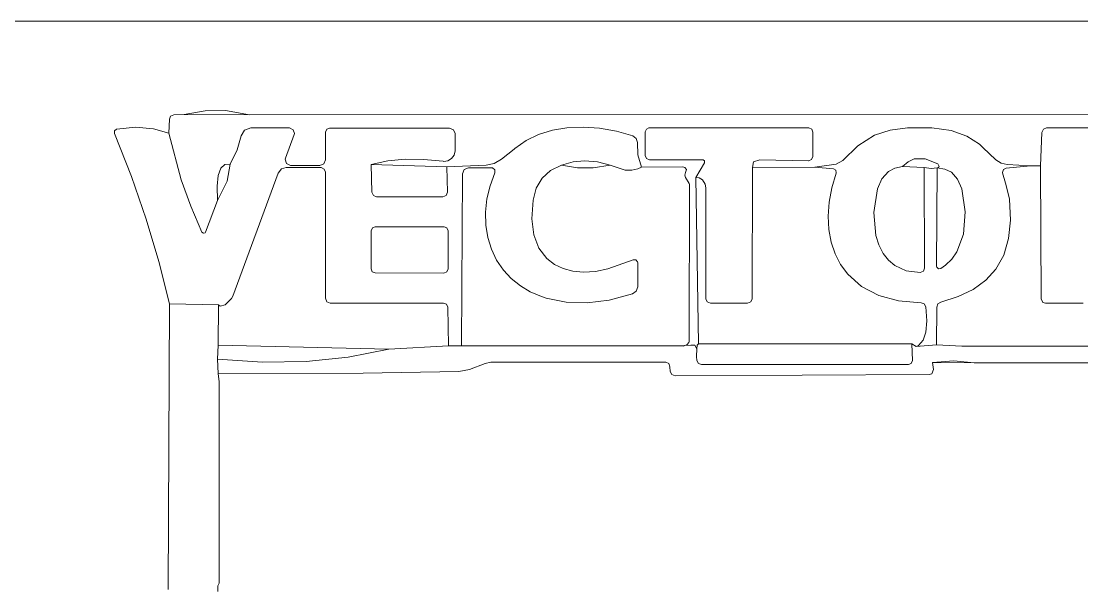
# Model space of a CAD drawing. Extents: x 0 to 650, y 0 to 488.
# Drawn here: x 108.1 to 247.3, y 413.7 to 488 of the extents above; entities that cross this region are included whole.
import ezdxf

# ---------------------------------------------------------------- set-up
doc = ezdxf.new("R2010")
doc.units = 0
doc.linetypes.add('Solid', pattern=[0])
doc.layers.add('Layer 1', color=7, linetype='Solid', lineweight=0)

msp = doc.modelspace()

# ---------------------------------------------------------------- linework, layer by layer
at = {"layer": 'Layer 1', "color": 7, "linetype": 'Solid', "lineweight": 0}
msp.add_line((0, 488), (650, 488), dxfattribs=at)
at = {"layer": 'Layer 1', "color": 254, "linetype": 'Solid', "lineweight": 0}
for p, q in [((132.2, 476.25), (129.46, 475.76)), ((134.9, 476.27), (132.2, 476.25)), ((138.01, 475.73), (134.9, 476.27)), ((233.17, 443.18), (227.69, 443.23)), ((134.03, 414.25), (134.05, 440.7))]:
    msp.add_line(p, q, dxfattribs=at)
at = {"layer": 'Layer 1', "color": 8, "linetype": 'Solid', "lineweight": 0}
for p, q in [((127.51, 475.13), (127.44, 473.3)), ((127.68, 475.53), (127.51, 475.13)), ((128.08, 475.7), (127.68, 475.53)), ((129.46, 475.76), (128.08, 475.7)), ((337.48, 475.84), (138.01, 475.73)), ((163.95, 468.88), (154.02, 469.2)), ((181.08, 468.78), (178.99, 469.12)), ((183.15, 468.76), (181.08, 468.78)), ((185.37, 469.13), (183.15, 468.76)), ((183.15, 468.76), (183.15, 468.76)), ((194.93, 468.89), (189.49, 468.86)), ((195.18, 468.81), (194.93, 468.89)), ((195.17, 467.82), (195.28, 468.15)), ((195.39, 468.53), (195.18, 468.81)), ((195.28, 468.15), (195.39, 468.53)), ((212.24, 468.86), (204.07, 468.82)), ((241.86, 469.03), (240.54, 469.01)), ((195.27, 467.49), (195.17, 467.82)), ((195.77, 466.72), (195.27, 467.49)), ((195.73, 445.97), (195.8, 466.61)), ((195.8, 466.61), (195.77, 466.72)), ((196.61, 467.49), (196.97, 445.67)), ((127.51, 450.92), (127.37, 413.42)), ((133.93, 445.5), (133.96, 450.8)), ((195, 445.36), (195.5, 445.58)), ((195.5, 445.58), (195.71, 445.86)), ((195.5, 445.58), (195.5, 445.58)), ((195.71, 445.86), (195.73, 445.97)), ((194.28, 445.39), (195, 445.36)), ((231.54, 445.37), (257.62, 445.37)), ((133.92, 441.78), (134.05, 440.7)), ((134.03, 414.25), (133.86, 413.9)), ((133.86, 413.9), (133.88, 413.18))]:
    msp.add_line(p, q, dxfattribs=at)
at = {"layer": 'Layer 1', "color": 250, "linetype": 'Solid', "lineweight": 0}
for p, q in [((138.01, 475.73), (129.46, 475.76)), ((135.48, 469.26), (134.79, 469.22)), ((224.48, 469.57), (223.75, 468.94)), ((225.29, 469.93), (224.48, 469.57)), ((226.75, 469.96), (225.29, 469.93)), ((228.41, 469.3), (226.75, 469.96)), ((228.56, 468.95), (228.41, 469.3)), ((134.26, 468.73), (133.93, 467.77)), ((134.79, 469.22), (134.26, 468.73)), ((134.79, 469.22), (134.79, 469.22)), ((134.79, 469.22), (134.79, 469.22)), ((226.6, 468.81), (227.52, 468.68)), ((227.52, 468.68), (228.29, 468.77)), ((228.29, 468.77), (228.43, 468.75)), ((228.43, 468.75), (228.56, 468.95)), ((133.93, 467.77), (133.78, 466.36)), ((133.78, 466.36), (133.83, 464.48)), ((225, 445.65), (225.06, 443.48)), ((228.24, 445.56), (225.54, 445.3)), ((156.32, 444.97), (150.98, 443.91)), ((165.85, 445.42), (164.15, 445.41)), ((196.71, 444.02), (196.77, 445)), ((139.73, 443.26), (133.83, 443.66)), ((145.45, 443.34), (139.73, 443.26)), ((150.98, 443.91), (145.45, 443.34)), ((196.76, 443.47), (196.71, 444.02)), ((196.97, 443.09), (196.76, 443.47)), ((197.37, 442.94), (196.97, 443.09)), ((224.53, 442.94), (197.37, 442.94)), ((224.91, 443.1), (224.53, 442.94)), ((224.53, 442.94), (224.53, 442.94)), ((225.06, 443.48), (224.91, 443.1)), ((134.05, 440.7), (134.03, 414.25))]:
    msp.add_line(p, q, dxfattribs=at)
at = {"layer": 'Layer 1', "color": 9, "linetype": 'Solid', "lineweight": 0}
for p, q in [((120.31, 473.62), (120.3, 473.28)), ((120.56, 473.83), (120.31, 473.62)), ((120.6, 473.84), (120.56, 473.83)), ((123.05, 474.08), (120.6, 473.84)), ((125.41, 473.87), (123.05, 474.08)), ((127.44, 473.3), (125.41, 473.87)), ((120.3, 473.28), (122.52, 467.64)), ((141.81, 468.08), (135.85, 451.91)), ((142.22, 468.61), (141.81, 468.08)), ((142.85, 468.81), (142.22, 468.61)), ((147.37, 468.81), (142.85, 468.81)), ((147.43, 468.81), (147.37, 468.81)), ((147.84, 468.6), (147.43, 468.81)), ((148, 468.18), (147.84, 468.6)), ((148, 451.64), (148, 468.18)), ((154.02, 469.2), (154.1, 465.56)), ((164.02, 465.59), (163.95, 468.88)), ((166, 467.99), (165.85, 445.42)), ((166.23, 468.54), (166, 467.99)), ((166.79, 468.77), (166.23, 468.54)), ((169.82, 468.77), (166.79, 468.77)), ((169.62, 466.41), (170.24, 468.12)), ((169.92, 468.76), (169.82, 468.77)), ((170.23, 468.52), (169.92, 468.76)), ((170.24, 468.12), (170.23, 468.52)), ((177.55, 468.4), (176.45, 467.41)), ((178.99, 469.12), (177.55, 468.4)), ((187.34, 468.47), (185.37, 469.13)), ((188.21, 468.44), (187.34, 468.47)), ((189.01, 468.63), (188.21, 468.44)), ((189.49, 468.86), (189.01, 468.63)), ((189.01, 468.63), (189.01, 468.63)), ((204.07, 468.82), (204.02, 451.59)), ((214.68, 468.63), (212.24, 468.86)), ((214.48, 466.12), (215.05, 468.05)), ((214.99, 468.45), (214.68, 468.63)), ((215.06, 468.1), (214.99, 468.45)), ((215.05, 468.05), (215.06, 468.1)), ((221.93, 468.28), (221.05, 467.34)), ((222.76, 468.72), (221.93, 468.28)), ((223.75, 468.94), (222.76, 468.72)), ((226.66, 455.61), (226.6, 468.81)), ((228.29, 468.77), (228.24, 455.85)), ((229.32, 468.6), (228.29, 468.77)), ((230.17, 468.19), (229.32, 468.6)), ((231, 467.29), (230.17, 468.19)), ((230.17, 468.19), (230.17, 468.19)), ((230.17, 468.19), (230.17, 468.19)), ((237.01, 468.54), (236.9, 468.14)), ((236.9, 468.14), (236.9, 468.12)), ((236.9, 468.12), (237.28, 466.74)), ((237.37, 468.73), (237.01, 468.54)), ((240.54, 469.01), (237.37, 468.73)), ((241.96, 451.58), (241.86, 469.03)), ((122.52, 467.64), (124.47, 462.03)), ((176.45, 467.41), (175.67, 466.1)), ((197.06, 467.47), (196.61, 467.49)), ((197.5, 467.18), (197.06, 467.47)), ((197.06, 467.47), (197.06, 467.47)), ((197.86, 466.6), (197.5, 467.18)), ((197.96, 466.13), (197.86, 466.6)), ((221.05, 467.34), (220.47, 466)), ((231.54, 465.99), (231, 467.29)), ((237.28, 466.74), (237.73, 465.05)), ((154.1, 465.56), (154.29, 465.14)), ((154.29, 465.14), (154.71, 464.97)), ((163.41, 464.97), (163.84, 465.15)), ((163.84, 465.15), (164.02, 465.58)), ((164.02, 465.58), (164.02, 465.59)), ((169.21, 464.68), (169.62, 466.41)), ((175.67, 466.1), (175.25, 464.51)), ((197.96, 451.57), (197.96, 466.13)), ((214.13, 464.24), (214.48, 466.12)), ((220.47, 466), (220, 462.89)), ((231.99, 462.98), (231.54, 465.99)), ((237.73, 465.05), (237.79, 464.65)), ((154.71, 464.97), (163.41, 464.97)), ((169.02, 462.95), (169.21, 464.68)), ((175.25, 464.51), (175.09, 462.05)), ((214, 462.42), (214.13, 464.24)), ((237.79, 464.65), (237.94, 461.91)), ((169.06, 461.24), (169.02, 462.95)), ((214.09, 460.68), (214, 462.42)), ((220, 462.89), (220.27, 459.89)), ((231.75, 460.07), (231.99, 462.98)), ((124.47, 462.03), (126.13, 456.46)), ((154.16, 460.88), (154, 460.51)), ((154.54, 461.04), (154.16, 460.88)), ((163.58, 461.02), (154.54, 461.04)), ((163.95, 460.87), (163.58, 461.02)), ((164.1, 460.49), (163.95, 460.87)), ((169.31, 459.64), (169.06, 461.24)), ((175.09, 462.05), (175.34, 459.99)), ((237.94, 461.91), (237.69, 459.47)), ((154, 460.51), (154, 455.51)), ((164.1, 455.49), (164.1, 460.49)), ((169.78, 458.1), (169.31, 459.64)), ((175.34, 459.99), (176.02, 458.21)), ((214.39, 459.03), (214.09, 460.68)), ((220.27, 459.89), (220.65, 458.66)), ((230.87, 457.72), (231.75, 460.07)), ((170.46, 456.66), (169.78, 458.1)), ((176.02, 458.21), (177.05, 456.85)), ((214.91, 457.5), (214.39, 459.03)), ((220.65, 458.66), (221.21, 457.54)), ((237.69, 459.47), (237.04, 457.32)), ((177.05, 456.85), (178.05, 456.08)), ((185.06, 455.49), (188.4, 456.7)), ((188.4, 456.7), (188.76, 456.7)), ((188.76, 456.7), (188.98, 456.42)), ((215.64, 456.09), (214.91, 457.5)), ((221.21, 457.54), (221.9, 456.65)), ((229.4, 455.97), (230.22, 456.78)), ((230.22, 456.78), (230.87, 457.72)), ((237.04, 457.32), (235.99, 455.46)), ((126.13, 456.46), (127.51, 450.92)), ((154, 455.51), (154.15, 455.13)), ((163.94, 455.12), (164.1, 455.49)), ((171.36, 455.33), (170.46, 456.66)), ((172.38, 454.23), (171.36, 455.33)), ((178.05, 456.08), (179.21, 455.54)), ((179.21, 455.54), (180.49, 455.21)), ((183.44, 455.18), (185.06, 455.49)), ((188.98, 456.42), (188.99, 456.33)), ((188.99, 456.33), (188.99, 453.17)), ((216.58, 454.82), (215.64, 456.09)), ((221.9, 456.65), (222.76, 455.93)), ((222.76, 455.93), (224.24, 455.26)), ((226.5, 455.2), (226.66, 455.61)), ((226.66, 455.61), (226.66, 455.61)), ((228.24, 455.85), (228.25, 455.75)), ((228.25, 455.75), (228.47, 455.51)), ((228.47, 455.51), (228.79, 455.54)), ((228.79, 455.54), (229.4, 455.97)), ((235.99, 455.46), (234.68, 454.02)), ((235.99, 455.46), (235.99, 455.46)), ((154.15, 455.13), (154.52, 454.98)), ((154.52, 454.98), (163.56, 454.96)), ((163.56, 454.96), (163.94, 455.12)), ((173.59, 453.27), (172.38, 454.23)), ((180.49, 455.21), (181.89, 455.09)), ((181.89, 455.09), (183.44, 455.18)), ((218.38, 453.21), (216.58, 454.82)), ((224.24, 455.26), (226.09, 455.03)), ((226.09, 455.03), (226.5, 455.2)), ((234.68, 454.02), (233.04, 452.82)), ((174.89, 452.51), (173.59, 453.27)), ((188.8, 452.58), (188.3, 452.21)), ((188.99, 453.17), (188.8, 452.58)), ((220.64, 452.02), (218.38, 453.21)), ((233.04, 452.82), (231.07, 451.86)), ((135.68, 451.61), (134.83, 450.78)), ((135.85, 451.91), (135.68, 451.61)), ((148.18, 451.2), (148, 451.64)), ((148.62, 451.02), (148.18, 451.2)), ((176.36, 451.88), (174.89, 452.51)), ((176.96, 451.68), (176.36, 451.88)), ((179.59, 451.13), (176.96, 451.68)), ((182.35, 451.03), (179.59, 451.13)), ((185.26, 451.39), (182.35, 451.03)), ((188.3, 452.21), (185.26, 451.39)), ((198.13, 451.16), (197.96, 451.57)), ((198.54, 450.99), (198.13, 451.16)), ((203.84, 451.17), (203.42, 450.99)), ((204.02, 451.59), (203.84, 451.17)), ((223.22, 451.3), (220.64, 452.02)), ((226.21, 451.06), (223.22, 451.3)), ((228.77, 451.15), (228.4, 450.91)), ((231.07, 451.86), (228.77, 451.15)), ((242.2, 451.1), (241.96, 451.58)), ((134.2, 450.61), (133.96, 450.8)), ((134.83, 450.78), (134.2, 450.61)), ((163.48, 451.02), (148.62, 451.02)), ((163.89, 450.86), (163.48, 451.02)), ((164.06, 450.46), (163.89, 450.86)), ((164.15, 445.41), (164.06, 450.46)), ((203.42, 450.99), (198.54, 450.99)), ((226.6, 450.91), (226.21, 451.06)), ((226.8, 450.54), (226.6, 450.91)), ((226.95, 448.67), (226.8, 450.54)), ((228.25, 450.49), (228.24, 445.56)), ((228.4, 450.91), (228.25, 450.49)), ((242.55, 450.99), (242.2, 451.1)), ((247.46, 450.99), (242.55, 450.99)), ((226.84, 447.2), (226.95, 448.67)), ((226.49, 446.13), (226.84, 447.2)), ((225, 445.65), (196.97, 445.67)), ((225.87, 445.46), (226.49, 446.13)), ((156.32, 444.97), (133.93, 445.5)), ((225.54, 445.3), (225.87, 445.46)), ((225.87, 445.46), (225.87, 445.46))]:
    msp.add_line(p, q, dxfattribs=at)
at = {"layer": 'Layer 1', "color": 47, "linetype": 'Solid', "lineweight": 0}
for p, q in [((137.39, 473.7), (136.93, 472.94)), ((138.22, 474), (137.39, 473.7)), ((143.29, 474), (138.22, 474)), ((143.78, 473.77), (143.29, 474)), ((143.92, 473.26), (143.78, 473.77)), ((148.17, 473.82), (148.01, 473.45)), ((148.01, 473.45), (148.01, 469.83)), ((148.54, 473.97), (148.17, 473.82)), ((164.29, 473.97), (148.54, 473.97)), ((164.8, 473.76), (164.29, 473.97)), ((165.01, 473.26), (164.8, 473.76)), ((177.81, 473.69), (175.99, 473.12)), ((179.7, 474.01), (177.81, 473.69)), ((181.84, 474.11), (179.7, 474.01)), ((183.98, 473.96), (181.84, 474.11)), ((186.22, 473.57), (183.98, 473.96)), ((188.37, 472.97), (186.22, 473.57)), ((190.13, 473.85), (189.99, 473.5)), ((189.99, 473.5), (189.99, 470.39)), ((190.47, 474.01), (190.13, 473.85)), ((190.5, 474.01), (190.47, 474.01)), ((211.44, 474.01), (190.5, 474.01)), ((211.84, 473.84), (211.44, 474.01)), ((212, 473.44), (211.84, 473.84)), ((212, 470.27), (212, 473.44)), ((222.16, 473.72), (220.1, 473.03)), ((224.4, 474.01), (222.16, 473.72)), ((227.59, 473.99), (224.4, 474.01)), ((230.14, 473.64), (227.59, 473.99)), ((232.21, 472.93), (230.14, 473.64)), ((242.06, 473.4), (241.86, 469.03)), ((242.25, 473.82), (242.06, 473.4)), ((242.68, 474), (242.25, 473.82)), ((252.39, 473.99), (242.68, 474)), ((129.06, 467.21), (127.44, 473.3)), ((136.93, 472.94), (136.4, 471.13)), ((142.75, 470.05), (143.89, 473.15)), ((143.89, 473.15), (143.92, 473.26)), ((165.01, 470.98), (165.01, 473.26)), ((165.01, 473.26), (165.01, 473.26)), ((174.37, 472.34), (172.86, 471.31)), ((175.99, 473.12), (174.37, 472.34)), ((188.81, 472.63), (188.37, 472.97)), ((188.95, 472.08), (188.81, 472.63)), ((188.99, 470.48), (188.95, 472.08)), ((220.1, 473.03), (217.88, 471.67)), ((220.1, 473.03), (220.1, 473.03)), ((233.87, 471.85), (232.21, 472.93)), ((136.4, 471.13), (135.48, 469.26)), ((164.9, 470.43), (165.01, 470.98)), ((172.76, 471.23), (171.11, 469.88)), ((172.86, 471.31), (172.76, 471.23)), ((217.88, 471.67), (215.92, 469.72)), ((234.32, 471.43), (233.87, 471.85)), ((236, 469.82), (234.32, 471.43)), ((142.72, 469.92), (142.75, 470.05)), ((142.87, 469.33), (142.72, 469.92)), ((143.43, 469.07), (142.87, 469.33)), ((147.79, 469.3), (147.27, 469.07)), ((148.01, 469.83), (147.79, 469.3)), ((154.02, 469.2), (156.18, 469.66)), ((156.18, 469.66), (158.47, 469.88)), ((158.47, 469.88), (160.89, 469.87)), ((160.89, 469.87), (163.44, 469.62)), ((163.44, 469.62), (163.54, 469.61)), ((163.54, 469.61), (164.09, 469.68)), ((164.09, 469.68), (164.57, 469.97)), ((164.57, 469.97), (164.9, 470.43)), ((170.17, 469.35), (169.1, 469.13)), ((171.11, 469.88), (170.17, 469.35)), ((180.51, 469.53), (178.99, 469.12)), ((182.03, 469.69), (180.51, 469.53)), ((183.7, 469.57), (182.03, 469.69)), ((185.37, 469.13), (183.7, 469.57)), ((189.49, 468.86), (188.99, 470.48)), ((189.99, 470.39), (190.16, 469.99)), ((190.16, 469.99), (190.56, 469.82)), ((190.56, 469.82), (190.56, 469.82)), ((190.56, 469.82), (197.54, 469.82)), ((197.76, 469.43), (196.61, 467.49)), ((197.54, 469.82), (197.61, 469.81)), ((197.61, 469.81), (197.78, 469.66)), ((197.78, 469.66), (197.76, 469.43)), ((204.07, 468.82), (204.21, 469.56)), ((204.21, 469.56), (205.01, 469.83)), ((205.01, 469.83), (211.39, 469.68)), ((211.39, 469.68), (211.4, 469.68)), ((211.4, 469.68), (211.82, 469.85)), ((211.82, 469.85), (212, 470.27)), ((215.06, 469.24), (212.24, 468.86)), ((215.92, 469.72), (215.06, 469.24)), ((236.69, 469.38), (236, 469.82)), ((237.48, 469.2), (236.69, 469.38)), ((147.25, 469.07), (143.43, 469.07)), ((147.27, 469.07), (147.25, 469.07)), ((169.1, 469.13), (163.95, 468.88)), ((240.54, 469.01), (237.48, 469.2)), ((130.32, 463.72), (129.06, 467.21)), ((129.06, 467.21), (129.06, 467.21)), ((131.79, 460.31), (130.32, 463.72)), ((133.83, 464.48), (132.24, 460.33)), ((131.98, 460.17), (131.79, 460.31)), ((132.19, 460.25), (131.98, 460.17)), ((132.24, 460.33), (132.19, 460.25)), ((133.96, 450.8), (127.51, 450.92)), ((196.97, 445.67), (196.81, 445.49)), ((133.93, 445.5), (133.83, 443.66)), ((196.81, 445.49), (196.77, 445))]:
    msp.add_line(p, q, dxfattribs=at)
at = {"layer": 'Layer 1', "color": 252, "linetype": 'Solid', "lineweight": 0}
for p, q in [((135.08, 467), (135.48, 469.26)), ((226.6, 468.81), (223.75, 468.94)), ((133.83, 464.48), (135.08, 467)), ((225.54, 445.3), (225, 445.65)), ((231.54, 445.37), (228.24, 445.56)), ((164.15, 445.41), (156.32, 444.97)), ((194.28, 445.39), (165.85, 445.42)), ((168.98, 443.1), (166.9, 442.31)), ((169.7, 443.25), (168.98, 443.1)), ((192.66, 443.25), (169.7, 443.25)), ((192.67, 443.25), (192.66, 443.25)), ((193.06, 443.07), (192.67, 443.25)), ((193.21, 442.67), (193.06, 443.07)), ((227.69, 443.23), (227.84, 442.28)), ((258.03, 443.16), (233.17, 443.18)), ((152.94, 441.82), (133.92, 441.78)), ((165.5, 442.02), (152.94, 441.82)), ((166.9, 442.31), (165.5, 442.02)), ((193.25, 442.03), (193.21, 442.67)), ((193.46, 441.64), (193.25, 442.03)), ((193.9, 441.46), (193.46, 441.64)), ((227.26, 441.63), (193.9, 441.46)), ((227.63, 441.75), (227.26, 441.63)), ((227.84, 442.28), (227.63, 441.75))]:
    msp.add_line(p, q, dxfattribs=at)
at = {"layer": 'Layer 1', "color": 59, "linetype": 'Solid', "lineweight": 0}
for p, q in [((195.99, 445.49), (194.28, 445.39)), ((196.51, 445.49), (195.99, 445.49)), ((196.77, 445), (196.51, 445.49)), ((257.75, 445.36), (231.54, 445.37)), ((133.83, 443.66), (133.92, 441.78))]:
    msp.add_line(p, q, dxfattribs=at)
at = {"layer": 'Layer 1', "color": 251, "linetype": 'Solid', "lineweight": 0}
for p, q in [((230.5, 443.44), (227.69, 443.23)), ((233.17, 443.18), (230.5, 443.44))]:
    msp.add_line(p, q, dxfattribs=at)
at = {"layer": 'Layer 1', "color": 9, "linetype": 'Solid', "lineweight": 0}
msp.add_point((235.99, 455.46), dxfattribs=at)

doc.saveas('drawing.dxf')
